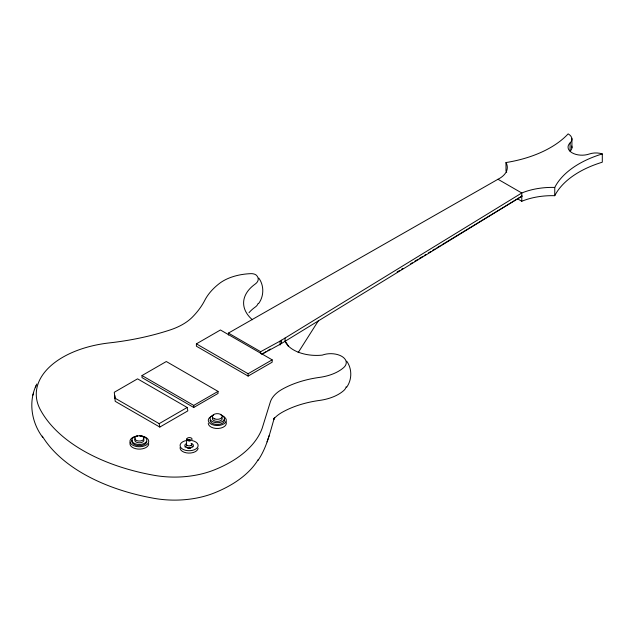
<?xml version="1.0" encoding="UTF-8"?>
<svg xmlns="http://www.w3.org/2000/svg" width="634" height="634" viewBox="0 0 634 634"><rect width="100%" height="100%" fill="white"/><g stroke="black" fill="none" stroke-linecap="round" stroke-linejoin="round"><path stroke-width="0.95" d="M186.475 444.228L186.792 438.99M36.859 383.982C28.007 401.06 31.32 422.26 42.692 437.325M274.062 418.82C269.862 433.077 266.542 448.072 257.959 460.474M32.873 395.164L33.523 393.223M35.353 387.651L35.987 385.765M274.427 417.655L273.674 419.613M267.033 441.882L268.388 437.864M268.444 437.666L269.085 435.748M298.154 352.623L318.26 320.955M258.569 303.615C264.085 296.308 264.219 285.49 258.807 278.104M346.616 387.295C352.124 379.734 352.187 368.766 346.711 361.174M273.579 419.518L274.395 418.377M228.422 335.045L228.422 333.096L260.645 351.696L280.069 341.108L521.774 192.99A52.448 30.281 0 0 1 554.758 187.434A96.423 55.665 0 0 1 602.3 153.927L602.3 162.201A96.423 55.665 0 0 0 554.758 195.7A52.448 30.281 0 0 0 521.774 201.263L517.526 198.807M280.069 344.357L522.218 195.969L441.93 244.764M261.929 354.168L266.153 351.593M267.841 350.57L270.377 349.025M397.138 271.986L399.674 270.449M401.37 269.418L403.058 268.388M410.666 263.768L412.354 262.738M414.89 261.2L417.426 259.663M419.114 258.632L422.498 256.58M424.186 255.55L425.874 254.519M428.41 252.982L430.946 251.444M432.634 250.414L435.17 248.877M436.858 247.846L440.242 245.794M196.397 343.858L220.434 329.981L272.16 359.843L272.16 362.204L248.116 376.081L196.397 346.219L196.397 343.858L248.116 373.719L272.16 359.843M142.008 375.55L166.306 361.523L218.033 391.384L218.033 393.452L193.735 407.48L142.008 377.618L142.008 375.55L193.735 405.411L218.033 391.384M228.422 333.096L497.991 179.263A27.175 15.691 0 0 0 505.987 162.558A101.353 58.518 0 0 0 568.143 133.877A12.728 7.346 0 0 1 570.085 142.935A13.964 8.06 0 0 0 572.137 152.834A13.964 8.06 0 0 0 589.279 154.014A12.759 7.362 0 0 1 602.3 153.927M114.564 397.906L159.158 423.655L187.173 407.48L187.822 410.895L159.808 427.07L115.214 401.322L114.286 392.272L137.554 378.839L187.173 407.48M261.929 354.216L280.505 344.088M497.991 179.263L521.774 192.99L521.774 201.263M159.158 423.655L159.808 427.07M114.936 395.687L115.079 398.509M571.923 138.656L571.923 147.825M570.085 142.935L570.085 151.209A12.728 7.346 0 0 0 571.733 146.042M554.758 187.434L554.758 195.7M505.987 162.558L505.987 170.823A27.175 15.691 0 0 1 506.685 172.297M285.031 338.065L285.031 341.314A32.54 18.782 0 0 0 322.27 355.119A15.533 8.963 0 0 1 341.71 356.3A15.533 8.963 0 0 1 343.755 367.522A39.902 23.038 0 0 1 319.52 377.388A79.892 46.123 0 0 0 281.876 389.442A41.305 23.846 0 0 0 270.06 402.836L262.222 428.116A116.711 67.386 0 0 1 213.983 470.032A69.629 40.204 0 0 1 153.903 475.278A172.543 99.617 0 0 1 40.354 409.722A90.559 52.281 0 0 1 109.587 342.875A199.433 115.142 0 0 0 169.983 329.997A59.747 34.498 0 0 0 192.49 317.008A138.41 79.908 0 0 0 204.798 300.286A92.445 53.367 0 0 1 219.388 283.493A42.668 24.631 0 0 1 250.929 273.65A6.078 3.511 0 0 1 256.382 275.227A13.385 7.727 0 0 1 255.256 284.016A52.337 30.218 0 0 0 252.364 319.75M281.559 340.196L281.559 343.446M280.069 341.108L280.069 344.999M260.645 351.696L260.645 353.645M248.116 373.719L248.116 376.081M193.735 405.411L193.735 407.48M285.023 341.322A23.941 18.592 -29.4 0 1 288.264 346.164M226.029 421.927A9.042 5.223 0 0 1 218.476 428.449A9.042 5.223 0 0 1 208.253 423.274M198.125 448.222A9.042 5.223 0 0 1 188.504 453.08A9.042 5.223 0 0 1 180.08 447.525M148.744 443.816A9.407 5.429 0 0 1 137.911 449.062A9.407 5.429 0 0 1 130.319 442.175M249.003 312.697A52.337 30.218 0 0 1 255.256 307.054A13.385 7.727 0 0 0 258.038 303.535M42.296 436.144A172.543 99.617 0 0 0 153.903 498.308A69.629 40.204 0 0 0 213.983 493.062A116.711 67.386 0 0 0 258.292 459.436M274.094 418.622A41.305 23.846 0 0 1 281.876 412.472A79.892 46.123 0 0 1 319.52 400.426A39.902 23.038 0 0 0 343.755 390.552A15.533 8.963 0 0 0 346.14 386.764M222.479 416.047A9.042 5.223 0 0 1 223.873 423.9A9.042 5.223 0 0 1 210.203 423.56A9.042 5.223 0 0 1 212.778 415.801M224.285 419.24A7.236 4.176 0 0 1 218.239 424.463A7.236 4.176 0 0 1 210.06 420.318M140.376 435.938A9.407 5.429 0 0 1 147.524 444.014A9.407 5.429 0 0 1 131.84 444.608A9.407 5.429 0 0 1 137.118 436.057A4.62 2.671 0 0 1 143.966 438.443A4.62 2.671 0 0 1 136.944 440.662A4.62 2.671 0 0 1 137.126 436.041M192.023 440.567A9.042 5.223 0 0 1 196.31 448.666A9.042 5.223 0 0 1 181.657 448.468A9.042 5.223 0 0 1 186.586 440.495M191.492 443.451A4.295 2.481 0 0 1 192.451 447.065A4.295 2.481 0 0 1 186.127 447.303A4.295 2.481 0 0 1 186.277 443.641M139.52 435.812A7.521 4.343 0 0 1 146.089 442.08A7.521 4.343 0 0 1 133.473 442.873A7.521 4.343 0 0 1 137.562 435.93M220.909 414.929A7.236 4.176 0 0 1 222.835 421.238A7.236 4.176 0 0 1 211.756 421.238A7.236 4.176 0 0 1 213.674 414.929M185.041 447.073A4.295 2.481 0 0 1 187.212 445.647M190.493 445.528A4.295 2.481 0 0 1 192.958 446.78M190.232 448.095A1.189 0.689 0 0 1 189.178 448.563A1.189 0.689 0 0 1 188.036 448.175M187.933 448.008A1.189 0.689 0 0 1 187.981 447.652M189.764 447.303A1.189 0.689 0 0 1 190.295 447.921M189.186 439.806A1.189 0.689 0 0 1 190.232 440.273A1.189 0.689 0 0 1 189.891 441.01M187.981 440.265A1.189 0.689 0 0 1 188.575 439.877M191.088 443.325A2.639 1.522 0 0 1 189.614 445.821A2.639 1.522 0 0 1 186.61 443.84M143.395 438.871A4.62 2.671 0 0 1 139.242 442.817A4.62 2.671 0 0 1 135.399 438.768M146.866 441.43A7.521 4.343 0 0 1 138.196 445.631A7.521 4.343 0 0 1 132.126 440.115M222.058 417.814A4.929 2.845 0 0 1 217.296 421.396A4.929 2.845 0 0 1 212.533 417.814M188.441 440.765A1.189 0.689 0 0 0 190.295 440.242A1.189 0.689 0 0 0 188.575 439.576A1.189 0.689 0 0 0 188.441 440.765M187.957 440.361A2.639 1.522 0 0 0 192.054 439.196A2.639 1.522 0 0 0 188.258 437.729A2.639 1.522 0 0 0 187.957 440.361M214.831 418.947A4.929 2.845 0 0 0 222.225 416.483A4.929 2.845 0 0 0 214.831 414.018A4.929 2.845 0 0 0 214.831 418.947"/></g></svg>
